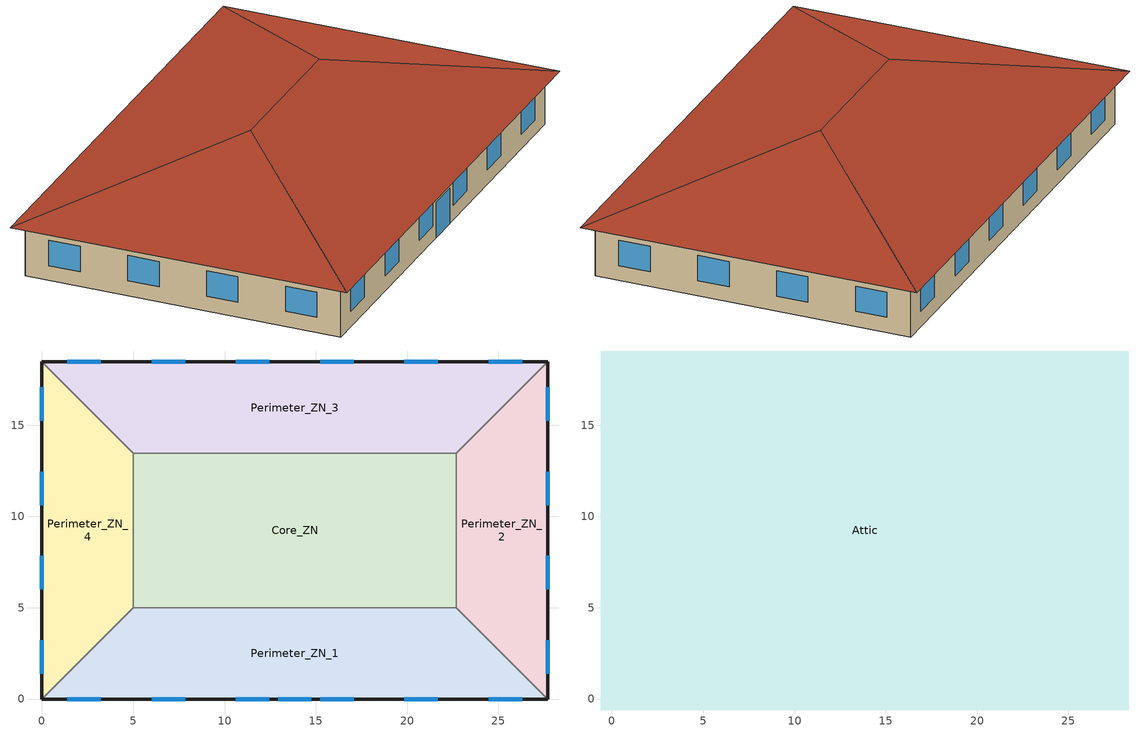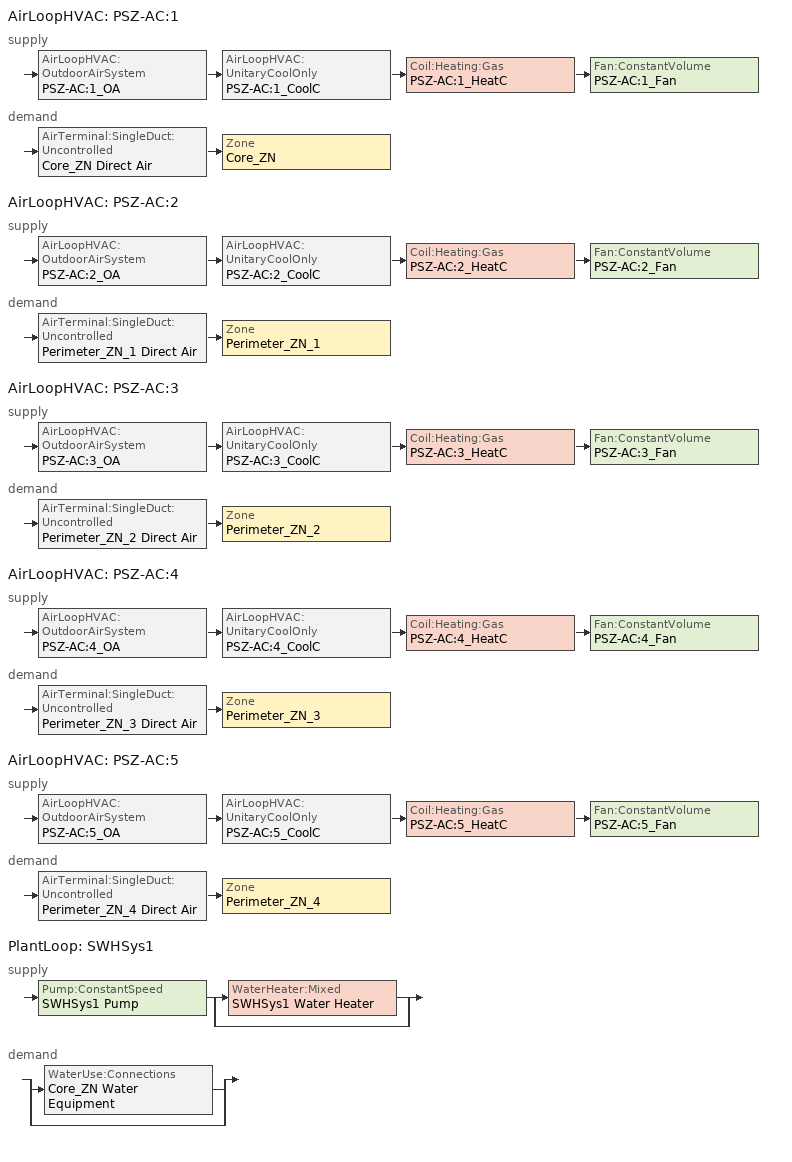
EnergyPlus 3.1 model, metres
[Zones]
Core_ZN
 floor ground (ext-slab): 5,13.46 22.69,13.46 22.69,5 5,5 z0
 wall to Perimeter_ZN_1 (int-walls): 5,5 22.69,5 z0:3.05
 wall to Perimeter_ZN_2 (int-walls): 22.69,5 22.69,13.46 z0:3.05
 wall to Perimeter_ZN_3 (int-walls): 22.69,13.46 5,13.46 z0:3.05
 wall to Perimeter_ZN_4 (int-walls): 5,13.46 5,5 z0:3.05
Perimeter_ZN_1
 floor ground (ext-slab): 27.69,0 0,0 5,5 22.69,5 z0
 wall outside (ext-walls): 0,0 27.69,0 z0:3.05
 wall to Perimeter_ZN_4 (int-walls): 5,5 0,0 z0:3.05
 wall to Perimeter_ZN_2 (int-walls): 27.69,0 22.69,5 z0:3.05
 window (window_south): 1.39,0 3.22,0 / 6.01,0 7.84,0 / 10.62,0 12.45,0 / 15.24,0 17.07,0 / 19.85,0 21.68,0 / 24.47,0 26.3,0 z0.9:2.42; 12.93,0 14.76,0 z0:2.13
Perimeter_ZN_2
 floor ground (ext-slab): 22.69,13.46 27.69,18.46 27.69,0 22.69,5 z0
 wall outside (ext-walls): 27.69,0 27.69,18.46 z0:3.05
 wall to Perimeter_ZN_3 (int-walls): 27.69,18.46 22.69,13.46 z0:3.05
 window (window_east): 27.69,15.24 27.69,17.07 / 27.69,10.62 27.69,12.45 / 27.69,6.01 27.69,7.84 / 27.69,1.39 27.69,3.22 z0.9:2.42
Perimeter_ZN_3
 floor ground (ext-slab): 5,13.46 0,18.46 27.69,18.46 22.69,13.46 z0
 wall outside (ext-walls): 27.69,18.46 0,18.46 z0:3.05
 wall to Perimeter_ZN_4 (int-walls): 0,18.46 5,13.46 z0:3.05
 window (window_north): 26.3,18.46 24.47,18.46 / 21.68,18.46 19.85,18.46 / 17.07,18.46 15.24,18.46 / 12.45,18.46 10.62,18.46 / 7.84,18.46 6.01,18.46 / 3.22,18.46 1.39,18.46 z0.9:2.42
Perimeter_ZN_4
 floor ground (ext-slab): 5,5 0,0 0,18.46 5,13.46 z0
 wall outside (ext-walls): 0,18.46 0,0 z0:3.05
 window (window_west): 0,3.22 0,1.39 / 0,7.84 0,6.01 / 0,12.45 0,10.62 / 0,17.07 0,15.24 z0.9:2.42
Attic
 floor outside (exposed-floor): -0.6,19.06 0,18.46 0,0 -0.6,-0.6 z3.05; 0,0 27.69,0 28.29,-0.6 -0.6,-0.6 z3.05; 28.29,19.06 28.29,-0.6 27.69,0 27.69,18.46 z3.05; -0.6,19.06 28.29,19.06 27.69,18.46 0,18.46 z3.05
 floor to Perimeter_ZN_1 (INT-FLOOR-TOPSIDE): 0,0 5,5 22.69,5 27.69,0 z3.05
 floor to Perimeter_ZN_4 (INT-FLOOR-TOPSIDE): 5,13.46 5,5 0,0 0,18.46 z3.05
 floor to Perimeter_ZN_2 (INT-FLOOR-TOPSIDE): 22.69,5 22.69,13.46 27.69,18.46 27.69,0 z3.05
 floor to Core_ZN (INT-FLOOR-TOPSIDE): 5,13.46 22.69,13.46 22.69,5 5,5 z3.05
 floor to Perimeter_ZN_3 (INT-FLOOR-TOPSIDE): 0,18.46 27.69,18.46 22.69,13.46 5,13.46 z3.05
 roof outside (roofs): 28.29,19.06,3.05 -0.6,19.06,3.05 9.23,9.23,6.33 18.46,9.23,6.33; -0.6,19.06,3.05 -0.6,-0.6,3.05 9.23,9.23,6.33; 28.29,-0.6,3.05 28.29,19.06,3.05 18.46,9.23,6.33; -0.6,-0.6,3.05 28.29,-0.6,3.05 18.46,9.23,6.33 9.23,9.23,6.33
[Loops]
AirLoopHVAC 'PSZ-AC:1'
 supply: AirLoopHVAC:OutdoorAirSystem 'PSZ-AC:1_OA' > AirLoopHVAC:UnitaryCoolOnly 'PSZ-AC:1_CoolC' > Coil:Heating:Gas 'PSZ-AC:1_HeatC' > Fan:ConstantVolume 'PSZ-AC:1_Fan'
 demand: AirTerminal:SingleDuct:Uncontrolled 'Core_ZN Direct Air' > Zone 'Core_ZN'
AirLoopHVAC 'PSZ-AC:2'
 supply: AirLoopHVAC:OutdoorAirSystem 'PSZ-AC:2_OA' > AirLoopHVAC:UnitaryCoolOnly 'PSZ-AC:2_CoolC' > Coil:Heating:Gas 'PSZ-AC:2_HeatC' > Fan:ConstantVolume 'PSZ-AC:2_Fan'
 demand: AirTerminal:SingleDuct:Uncontrolled 'Perimeter_ZN_1 Direct Air' > Zone 'Perimeter_ZN_1'
AirLoopHVAC 'PSZ-AC:3'
 supply: AirLoopHVAC:OutdoorAirSystem 'PSZ-AC:3_OA' > AirLoopHVAC:UnitaryCoolOnly 'PSZ-AC:3_CoolC' > Coil:Heating:Gas 'PSZ-AC:3_HeatC' > Fan:ConstantVolume 'PSZ-AC:3_Fan'
 demand: AirTerminal:SingleDuct:Uncontrolled 'Perimeter_ZN_2 Direct Air' > Zone 'Perimeter_ZN_2'
AirLoopHVAC 'PSZ-AC:4'
 supply: AirLoopHVAC:OutdoorAirSystem 'PSZ-AC:4_OA' > AirLoopHVAC:UnitaryCoolOnly 'PSZ-AC:4_CoolC' > Coil:Heating:Gas 'PSZ-AC:4_HeatC' > Fan:ConstantVolume 'PSZ-AC:4_Fan'
 demand: AirTerminal:SingleDuct:Uncontrolled 'Perimeter_ZN_3 Direct Air' > Zone 'Perimeter_ZN_3'
AirLoopHVAC 'PSZ-AC:5'
 supply: AirLoopHVAC:OutdoorAirSystem 'PSZ-AC:5_OA' > AirLoopHVAC:UnitaryCoolOnly 'PSZ-AC:5_CoolC' > Coil:Heating:Gas 'PSZ-AC:5_HeatC' > Fan:ConstantVolume 'PSZ-AC:5_Fan'
 demand: AirTerminal:SingleDuct:Uncontrolled 'Perimeter_ZN_4 Direct Air' > Zone 'Perimeter_ZN_4'
PlantLoop 'SWHSys1'
 supply: Pump:ConstantSpeed 'SWHSys1 Pump' > split
  | WaterHeater:Mixed 'SWHSys1 Water Heater'
  | bypass
 demand: split
  | WaterUse:Connections 'Core_ZN Water Equipment'
  | bypass
[Building]
Benchmark Small Office New V1.1_3.1: North Axis=0; Terrain=City; Loads Convergence Tolerance Value=0.04; Temperature Convergence Tolerance Value=0.2; Solar Distribution=FullInteriorAndExterior; Maximum Number of Warmup Days=25
[Site:Location]
USA NV-LAS VEGAS: Latitude {deg}=36.07; Longitude {deg}=-115.17; Time Zone {hr}=-8; Elevation {m}=664
[Site:GroundTemperature:BuildingSurface]
18.89, 18.889, 18.895, 20.344, 20.899, 20.929, 20.753, 20.826, 21.013, 20.868, 19.246, 18.923
[Site:WaterMainsTemperature]
Calculation Method=CORRELATION; Annual Average Outdoor Air Temperature {C}=19.48; Maximum Difference In Monthly Average Outdoor Air Temperatures {deltaC}=25.6
[SizingPeriod:DesignDay] Barometric Pressure {Pa}=93598; Rain {0-no,1-yes}=0; Snow on ground {0-no,1-yes}=0; Day of Month=21; Daylight Savings Time Indicator=0; Humidity Indicating Type=WetBulb
Name | Maximum Dry-Bulb Temperature {C} | Daily Temp Range {C} | Humidity Indicating Conditions at Maximum Dry-Bulb | Wind Speed {m/s} design conditions vs. traditional 6.71 m/s (15 mph) | Wind Direction {Degrees; N=0, S=180} | Clearness {0.0 to 1.1} | Month | Day Type | Wind Speed {m/s} design conditions vs. traditional 3.35 m/s (7mph)
LAS_VEGAS Ann Htg 99.6% Condns DB | -1.7 | 0 | -1.7 | 3.1 | 240 | 0 | 1 | WinterDesignDay
LAS_VEGAS Ann Clg .4% Condns DB=>MWB | 42.4 | 13.6 | 19.4 |  | 230 | 1 | 7 | SummerDesignDay | 5.3
LAS_VEGAS Ann Clg .4% Condns WB=>MDB | 34.7 | 13.6 | 21.9 |  | 230 | 1 | 7 | SummerDesignDay | 5.3
[WindowMaterial:Glazing] Optical Data Type=SpectralAverage; Thickness=0.003; Infrared Transmittance at Normal Incidence=0; Dirt Correction Factor for Solar and Visible Transmittance=1; Solar Diffusing=No
Name | Solar Transmittance at Normal Incidence | Front Side Solar Reflectance at Normal Incidence | Back Side Solar Reflectance at Normal Incidence | Visible Transmittance at Normal Incidence | Front Side Visible Reflectance at Normal Incidence | Back Side Visible Reflectance at Normal Incidence | Front Side Infrared Hemispherical Emissivity | Back Side Infrared Hemispherical Emissivity | Conductivity
Theoretical Glass [66] | 0.3832 | 0.5668 | 0.5668 | 0.495 | 0.455 | 0.455 | 0.9 | 0.9 | 0.0199
Theoretical Glass [67] | 0.4826 | 0.4674 | 0.4674 | 0.6216 | 0.3284 | 0.3284 | 0.9 | 0.9 | 0.0199
Theoretical Glass [63] | 0.3461 | 0.6039 | 0.6039 | 0.4573 | 0.4927 | 0.4927 | 0.999 | 0.999 | 299.383
[Material]
Name | Roughness | Thickness | Conductivity | Density | Specific Heat | Thermal Absorptance | Solar Absorptance | Visible Absorptance | Thickness {m} | Conductivity {W/m-K} | Density {kg/m3} | Specific Heat {J/kg-K}
Wood Shingles | VeryRough | 0.0178 | 0.115 | 513 | 1255 | 0.9 | 0.78 | 0.78
1IN Wood Decking | MediumSmooth | 0.0254 | 0.1211 | 593 | 2510 | 0.9 | 0.78 | 0.78
Roof Insulation [2] | MediumRough | 0.2216 | 0.049 | 265 | 836.8 | 0.9 | 0.7 | 0.7
1/2IN Gypsum; 1/2IN Gypsum Top; 1/2IN Gypsum Bottom | Smooth | 0.0127 | 0.16 | 784.9 | 830 | 0.9 | 0.92 | 0.92
GP01 1/2 GYPSUM | Smooth | 0.0127 | 0.16 | 800 | 1090 | 0.9 | 0.7 | 0.5
1IN Stucco | Smooth | 0.0253 | 0.6918 | 1858 | 837 | 0.9 | 0.92 | 0.92
8IN Concrete HW | MediumRough | 0.2033 | 1.7296 | 2243 | 837 | 0.9 | 0.65 | 0.65
Wall Insulation [4] | MediumRough | 0.0339 | 0.0432 | 91 | 837 | 0.9 | 0.5 | 0.5
MAT-CC05 4 HW CONCRETE | Rough | 0.1016 | 1.311 | 2240 | 836.8 | 0.9 | 0.7 | 0.7
Floor Insulation [1] | MediumRough | 0.0464 | 0.045 | 265 | 836.8 | 0.9 | 0.7 | 0.7
MAT-CC05 8 HW CONCRETE | Rough | 0.2032 | 1.311 | 2240 | 836.8 | 0.9 | 0.7 | 0.7
AtticFloor Insulation | MediumRough | 0.2379 | 0.049 | 265 | 836.8 | 0.9 | 0.7 | 0.7
Roof Membrane | VeryRough | 0.0095 | 0.16 | 1121.29 | 1460 | 0.9 | 0.7 | 0.7
Metal Decking | MediumSmooth | 0.0015 | 45.006 | 7680 | 418.4 | 0.9 | 0.7 | 0.3
METAL Door Medium 18Ga_1; METAL Door Medium 18Ga_2 | Smooth | 0.0013 | 45.3149 | 7833.03 | 502.08 | 0.8 | 0.5 | 0.5
Std Wood 6inch | MediumSmooth |  |  |  |  | 0.9 | 0.7 | 0.7 | 0.15 | 0.12 | 540 | 1210
Std AC02 | MediumSmooth |  |  |  |  | 0.9 | 0.7 | 0.2 | 0.0127 | 0.057 | 288 | 1339
Std MAT-CC05 4  MW CONCRETE | Rough |  |  |  |  | 0.9 | 0.7 | 0.2 | 0.1 | 0.858 | 1968 | 836.8
Std PW05 | MediumSmooth |  |  |  |  | 0.9 | 0.78 | 0.78 | 0.0191 | 0.115 | 545 | 1213
Std Steel_Brown_Regular | Smooth |  |  |  |  | 0.9 | 0.92 | 0.92 | 0.0015 | 44.9696 | 7689 | 418
[Material:NoMass]
Name | Roughness | Thermal Resistance {(m2-K)/W} | Thermal Absorptance | Solar Absorptance | Visible Absorptance | Thermal Resistance {m2-K/W}
CP02 CARPET PAD | VeryRough | 0.2165 | 0.9 | 0.7 | 0.8
AIR | Smooth | 0.2515 | 0.8 | 0.5 | 0.5
AIR [1] | Smooth | 0.1214 | 0.8 | 0.5 | 0.5
Std CP02 CARPET PAD | VeryRough |  | 0.9 | 0.7 | 0.8 | 0.21648
MAT-AIR-WALL | Rough |  | 0.9 | 0.7 |  | 0.207949
Std Opaque Door panel_con; Std Opaque Door panel_semi | MediumRough |  | 0.9 | 0.7 | 0.7 | 0.12327
Std Overhead Door Panel | MediumRough |  | 0.9 | 0.7 | 0.7 | 0.255345
[Construction]
InteriorFurnishings: Std Wood 6inch
INT-FLOOR-TOPSIDE: Std MAT-CC05 4  MW CONCRETE, Std CP02 CARPET PAD
INT-FLOOR-UNDERSIDE: Std CP02 CARPET PAD, Std MAT-CC05 4  MW CONCRETE
INT-FLOOR-SLAB: Std MAT-CC05 4  MW CONCRETE
DropCeiling: Std AC02
Sloped_Metal_Roof: Std Steel_Brown_Regular, Std PW05
Gable_Wall: Std PW05
AIR-WALL: MAT-AIR-WALL
Std Swinging Door_con: Std Opaque Door panel_con
Std Swinging Door_semi: Std Opaque Door panel_semi
Std Overhead Door: Std Overhead Door Panel
window_south; window_east; window_west: Theoretical Glass [66]
window_north: Theoretical Glass [67]
window_SkylightConst: Theoretical Glass [63]
roofs: Wood Shingles, 1IN Wood Decking, Roof Insulation [2], 1/2IN Gypsum
int-walls: GP01 1/2 GYPSUM, GP01 1/2 GYPSUM
ext-walls: 1IN Stucco, 8IN Concrete HW, Wall Insulation [4], 1/2IN Gypsum
ext-slab: MAT-CC05 4 HW CONCRETE, CP02 CARPET PAD
exposed-floor: Floor Insulation [1], MAT-CC05 8 HW CONCRETE, CP02 CARPET PAD
attic-floor: 1/2IN Gypsum Top, AtticFloor Insulation, 1/2IN Gypsum Bottom
attic-roof: Roof Membrane, Metal Decking
door: METAL Door Medium 18Ga_1, AIR, METAL Door Medium 18Ga_2
non-swinging-door: METAL Door Medium 18Ga_1, AIR [1], METAL Door Medium 18Ga_2
[ComponentCost:LineItem]
Name | Line Item Type | Item | Cost per Area {$/m2} | Cost per Area | Cost per Each | Quantity | Cost per Unit of Output Capacity
Interior Furnishings | Construction | InteriorFurnishings | 1
Interior Floor | Construction | INT-FLOOR-UNDERSIDE | 15
Interior Floor Slab | Construction | INT-FLOOR-SLAB | 35
Drop Ceiling | Construction | DropCeiling | 10
Sloped Metal Roof | Construction | Sloped_Metal_Roof | 1
Gable Wall | Construction | Gable_Wall | 1
Air Wall | Construction | AIR-WALL | 1
Swinging Door Conditioned | Construction | Std Swinging Door_con | 1
Swinging Door Semi-conditioned | Construction | Std Swinging Door_semi | 1
Overhead Door | Construction | Std Overhead Door | 1
south:window_south | Construction | window_south |  | 215.97
east:window_east | Construction | window_east |  | 215.97
north:window_north | Construction | window_north |  | 209.729
west:window_west | Construction | window_west |  | 215.97
SkylightConst:window_SkylightConst | Construction | window_SkylightConst |  | 205.748
roofs:roofs | Construction | roofs |  | 14.9259
int-walls:int-walls | Construction | int-walls |  | 1
ext-walls:ext-walls | Construction | ext-walls |  | 41.1612
ext-slab:ext-slab | Construction | ext-slab |  | 24.86
exposed-floor:exposed-floor | Construction | exposed-floor |  | 32.9966
attic-floor:attic-floor | Construction | attic-floor |  | 15.0182
attic-roof:attic-roof | Construction | attic-roof |  | 34.3904
door:door | Construction | door |  | 1
non-swinging-door:non-swinging-door | Construction | non-swinging-door |  | 1
People:Core_ZN | General | Core_ZN |  |  | 1 | 8.0516
LIGHTING EQUIP:Core_ZN | Lights | Core_ZN |  |  |  |  | 1
ElectricEquipment:Core_ZN:MiscPlug | General | Core_ZN |  |  | 1 | 1.2077
Infiltration:Perimeter_ZN_1 | General | Perimeter_ZN_1 |  |  | 1 | 0.0596
People:Perimeter_ZN_1 | General | Perimeter_ZN_1 |  |  | 1 | 6.1036
LIGHTING EQUIP:Perimeter_ZN_1 | Lights | Perimeter_ZN_1 |  |  |  |  | 1
ElectricEquipment:Perimeter_ZN_1:MiscPlug | General | Perimeter_ZN_1 |  |  | 1 | 0.9155
Infiltration:Perimeter_ZN_2 | General | Perimeter_ZN_2 |  |  | 1 | 0.0376
People:Perimeter_ZN_2 | General | Perimeter_ZN_2 |  |  | 1 | 3.6207
LIGHTING EQUIP:Perimeter_ZN_2 | Lights | Perimeter_ZN_2 |  |  |  |  | 1
ElectricEquipment:Perimeter_ZN_2:MiscPlug | General | Perimeter_ZN_2 |  |  | 1 | 0.5431
Infiltration:Perimeter_ZN_3 | General | Perimeter_ZN_3 |  |  | 1 | 0.0596
People:Perimeter_ZN_3 | General | Perimeter_ZN_3 |  |  | 1 | 6.1036
LIGHTING EQUIP:Perimeter_ZN_3 | Lights | Perimeter_ZN_3 |  |  |  |  | 1
ElectricEquipment:Perimeter_ZN_3:MiscPlug | General | Perimeter_ZN_3 |  |  | 1 | 0.9155
Infiltration:Perimeter_ZN_4 | General | Perimeter_ZN_4 |  |  | 1 | 0.0376
People:Perimeter_ZN_4 | General | Perimeter_ZN_4 |  |  | 1 | 3.6207
LIGHTING EQUIP:Perimeter_ZN_4 | Lights | Perimeter_ZN_4 |  |  |  |  | 1
ElectricEquipment:Perimeter_ZN_4:MiscPlug | General | Perimeter_ZN_4 |  |  | 1 | 0.5431
Infiltration:Attic | General | Attic |  |  | 1 | 0.2001
[Zone] Type=1; Multiplier=1; Ceiling Height=-9999
Name | Volume | Part of Total Floor Area
Core_ZN | 456.4551 | Yes
Perimeter_ZN_1; Perimeter_ZN_3 | 346.0225 | Yes
Perimeter_ZN_2; Perimeter_ZN_4 | 205.265 | Yes
Attic | 720.1877 | No
[InternalMass] Construction=InteriorFurnishings
Name | Zone | Surface Area
Core_ZN_InternalMass_1 | Core_ZN | 299.3148
Perimeter_ZN_1_InternalMass_1 | Perimeter_ZN_1 | 226.9
Perimeter_ZN_2_InternalMass_1 | Perimeter_ZN_2 | 134.6
Perimeter_ZN_3_InternalMass_1 | Perimeter_ZN_3 | 226.9
Perimeter_ZN_4_InternalMass_1 | Perimeter_ZN_4 | 134.6
[People] Schedule=BLDG_OCC_SCH; Number of People Calculation Method=People; Fraction Radiant=0.3; User Specified Sensible Fraction=AUTOCALCULATE; Activity Level Schedule=ACTIVITY_SCH; Enable ASHRAE 55 Comfort Warnings=No; MRT Calculation=ZoneAveraged; Work Efficiency Schedule=WORK_EFF_SCH; Clothing Schedule=CLOTHING_SCH; Air Velocity Schedule=AIR_VELO_SCH; Thermal Comfort Report=FANGER
Name | Zone | Number of People
Core_ZN People | Core_ZN | 8.0516
Perimeter_ZN_1 People | Perimeter_ZN_1 | 6.1036
Perimeter_ZN_2 People | Perimeter_ZN_2 | 3.6207
Perimeter_ZN_3 People | Perimeter_ZN_3 | 6.1036
Perimeter_ZN_4 People | Perimeter_ZN_4 | 3.6207
[Lights] Schedule=BLDG_LIGHT_SCH; Design Level Calculation Method=LightingLevel; Return Air Fraction=0; Fraction Radiant=0.7; Fraction Visible=0.2; Fraction Replaceable=1; Return Air Fraction is Calculated from Plenum Temperature=No
Name | Zone | Design Level {W}
Core_ZN_Lights | Core_ZN | 1610.31
Perimeter_ZN_1_Lights | Perimeter_ZN_1 | 1220.72
Perimeter_ZN_2_Lights | Perimeter_ZN_2 | 724.148
Perimeter_ZN_3_Lights | Perimeter_ZN_3 | 1220.72
Perimeter_ZN_4_Lights | Perimeter_ZN_4 | 724.148
[ElectricEquipment] Schedule=BLDG_EQUIP_SCH; Design Level Calculation Method=EquipmentLevel; Fraction Latent=0; Fraction Radiant=0.5; Fraction Lost=0
Name | Zone | Design Level {W}
Core_ZN_MiscPlug_Equip | Core_ZN | 1207.74
Perimeter_ZN_1_MiscPlug_Equip | Perimeter_ZN_1 | 915.5415
Perimeter_ZN_2_MiscPlug_Equip | Perimeter_ZN_2 | 543.111
Perimeter_ZN_3_MiscPlug_Equip | Perimeter_ZN_3 | 915.5415
Perimeter_ZN_4_MiscPlug_Equip | Perimeter_ZN_4 | 543.111
[Sizing:Zone] Zone Cooling Design Supply Air Temperature {C}=14; Zone Heating Design Supply Air Temperature {C}=40; Zone Cooling Design Supply Air Humidity Ratio {kg-H20/kg-air}=0.0085; Zone Heating Design Supply Air Humidity Ratio {kg-H20/kg-air}=0.008; Outdoor Air Method=Flow/Zone; Outside Air Flow per Zone Floor Area {(m3/s)/m2}=0; Cooling Design Air Flow Method {Flow/Zone | DesignDay | DesignDayWithLimit}=DesignDayWithLimit; Cooling Minimum Air Flow=0; Cooling Minimum Air Flow Fraction=0; Heating Design Air Flow Method {Flow/Zone | DesignDay}=DesignDay; Heating Design Air Flow Rate=0
Name | Outside Air Flow per Zone {m3/s}
Core_ZN | 0.0805157
Perimeter_ZN_1; Perimeter_ZN_3 | 0.0610361
Perimeter_ZN_2; Perimeter_ZN_4 | 0.0362074
[ZoneControl:Thermostat] Control Type Schedule=Dual Zone Control Type Sched
Name | Zone | Control 1
Core_ZN Thermostat | Core_ZN | Core_ZN DualSPSched
Perimeter_ZN_1 Thermostat | Perimeter_ZN_1 | Perimeter_ZN_1 DualSPSched
Perimeter_ZN_2 Thermostat | Perimeter_ZN_2 | Perimeter_ZN_2 DualSPSched
Perimeter_ZN_3 Thermostat | Perimeter_ZN_3 | Perimeter_ZN_3 DualSPSched
Perimeter_ZN_4 Thermostat | Perimeter_ZN_4 | Perimeter_ZN_4 DualSPSched
[ThermostatSetpoint:DualSetpoint] Heating Setpoint Temperature Schedule=HTGSETP_SCH; Cooling Setpoint Temperature Schedule=CLGSETP_SCH
Core_ZN DualSPSched; Perimeter_ZN_1 DualSPSched; Perimeter_ZN_2 DualSPSched; Perimeter_ZN_3 DualSPSched; Perimeter_ZN_4 DualSPSched
[Zone equipment]
Core_ZN: Core_ZN Direct Air
Perimeter_ZN_1: Perimeter_ZN_1 Direct Air
Perimeter_ZN_2: Perimeter_ZN_2 Direct Air
Perimeter_ZN_3: Perimeter_ZN_3 Direct Air
Perimeter_ZN_4: Perimeter_ZN_4 Direct Air
[AirTerminal:SingleDuct:Uncontrolled] Availability Schedule=ALWAYS_ON; Maximum Air Flow Rate {m3/s}=AUTOSIZE
Core_ZN Direct Air; Perimeter_ZN_1 Direct Air; Perimeter_ZN_2 Direct Air; Perimeter_ZN_3 Direct Air; Perimeter_ZN_4 Direct Air
[SetpointManager:SingleZone:Reheat] Control Variable=Temperature; Minimum Supply Air Temperature C=10; Maximum Supply Air Temperature C=50
Name | Control Zone | Setpoint Node or NodeList
SupAirTemp MngrCore_ZN | Core_ZN | PSZ-AC:1 Supply Equipment Outlet Node
SupAirTemp MngrPerimeter_ZN_1 | Perimeter_ZN_1 | PSZ-AC:2 Supply Equipment Outlet Node
SupAirTemp MngrPerimeter_ZN_2 | Perimeter_ZN_2 | PSZ-AC:3 Supply Equipment Outlet Node
SupAirTemp MngrPerimeter_ZN_3 | Perimeter_ZN_3 | PSZ-AC:4 Supply Equipment Outlet Node
SupAirTemp MngrPerimeter_ZN_4 | Perimeter_ZN_4 | PSZ-AC:5 Supply Equipment Outlet Node
[WaterUse:Connections]
Core_ZN Water Equipment: Water Use Equipment 1=Core_ZN Water Equipment
[WaterUse:Equipment]
Core_ZN Water Equipment: Peak Flow Rate {m3/s}=3.15444e-06; Flow Rate Fraction Schedule=BLDG_SWH_SCH; Target Temperature Schedule=Core_ZN Water Equipment Temp Sched; Hot Water Supply Temperature Schedule Name  {C}=Core_ZN Water Equipment Hot Supply Temp Sched; Zone=Core_ZN; Sensible Fraction Schedule=Core_ZN Water Equipment Sensible fract sched; Latent Fraction Schedule=Core_ZN Water Equipment Latent fract sched
[ZoneInfiltration:DesignFlowRate] Design Volume Flow Rate Calculation Method=Flow/Zone; Constant Term Coefficient=1; Temperature Term Coefficient=0; Velocity Term Coefficient=0; Velocity Squared Term Coefficient=0
Name | Zone | Schedule | Design Flow Rate {m3/s}
Perimeter_ZN_1_Infiltration | Perimeter_ZN_1 | INFIL_QUARTER_ON_SCH | 0.0596
Perimeter_ZN_2_Infiltration | Perimeter_ZN_2 | INFIL_QUARTER_ON_SCH | 0.0376
Perimeter_ZN_3_Infiltration | Perimeter_ZN_3 | INFIL_QUARTER_ON_SCH | 0.0596
Perimeter_ZN_4_Infiltration | Perimeter_ZN_4 | INFIL_QUARTER_ON_SCH | 0.0376
Attic_Infiltration | Attic | ALWAYS_ON | 0.2001
[AirLoopHVAC] Design Supply Air Flow Rate {m3/s}=AUTOSIZE
PSZ-AC:1; PSZ-AC:2; PSZ-AC:3; PSZ-AC:4; PSZ-AC:5
[SetpointManager:MixedAir]
Name | Control Variable {Temperature} | Control Variable | Setpoint Node or NodeList
PSZ-AC:1_CoolC SAT Manager; PSZ-AC:2_CoolC SAT Manager; PSZ-AC:3_CoolC SAT Manager; PSZ-AC:4_CoolC SAT Manager; PSZ-AC:5_CoolC SAT Manager | Temperature
PSZ-AC:1_HeatC MixedAir Manager |  | Temperature | PSZ-AC:1_HeatC-PSZ-AC:1_FanNode
PSZ-AC:1_OAMixed Air Temp Manager |  | Temperature | PSZ-AC:1_OA-PSZ-AC:1_CoolCNode
PSZ-AC:2_HeatC MixedAir Manager |  | Temperature | PSZ-AC:2_HeatC-PSZ-AC:2_FanNode
PSZ-AC:2_OAMixed Air Temp Manager |  | Temperature | PSZ-AC:2_OA-PSZ-AC:2_CoolCNode
PSZ-AC:3_HeatC MixedAir Manager |  | Temperature | PSZ-AC:3_HeatC-PSZ-AC:3_FanNode
PSZ-AC:3_OAMixed Air Temp Manager |  | Temperature | PSZ-AC:3_OA-PSZ-AC:3_CoolCNode
PSZ-AC:4_HeatC MixedAir Manager |  | Temperature | PSZ-AC:4_HeatC-PSZ-AC:4_FanNode
PSZ-AC:4_OAMixed Air Temp Manager |  | Temperature | PSZ-AC:4_OA-PSZ-AC:4_CoolCNode
PSZ-AC:5_HeatC MixedAir Manager |  | Temperature | PSZ-AC:5_HeatC-PSZ-AC:5_FanNode
PSZ-AC:5_OAMixed Air Temp Manager |  | Temperature | PSZ-AC:5_OA-PSZ-AC:5_CoolCNode
[Sizing:System] Type Of Load To Size On {Sensible}=Sensible; Design Outdoor Air Flow Rate {m3/s}=AUTOSIZE; Minimum System Air Flow Ratio=0.3; Preheat Design Temperature {C}=7; Preheat Design Humidity Ratio {kg-H2O/kg-air}=0.008; Precool Design Temperature {C}=12.8; Precool Design Humidity Ratio {kg-H2O/kg-air}=0.008; Central Cooling Design Supply Air Temperature {C}=12.8; Central Heating Design Supply Air Temperature {C}=40; Sizing Option {Coincident | NonCoincident}=NonCoincident; 100% Outdoor Air in Cooling {Yes | No}=No; 100% Outdoor Air in Heating {Yes | No}=No; Central Cooling Design Supply Air Humidity Ratio {kg-H2O/kg-air}=0.0085; Central Heating Design Supply Air Humidity Ratio {kg-H2O/kg-air}=0.008; Cooling Design Air Flow Method=DesignDay; Cooling Design Air Flow Rate {m3/s}=0; Heating Design Air Flow Method=DesignDay; Heating Design Air Flow Rate {m3/s}=0
PSZ-AC:1; PSZ-AC:2; PSZ-AC:3; PSZ-AC:4; PSZ-AC:5
[AvailabilityManager:NightCycle] Availability Schedule=ALWAYS_ON; Fan Schedule=HVACOperationSchd; Control Type {CycleOnAny | CycleOnControlZone | CycleOnAnyZoneFansOnly}=CycleOnAny; Thermostat Tolerance {delta C}=1; Cycling Run Time {s}=1800
PSZ-AC:1 Availability Manager; PSZ-AC:2 Availability Manager; PSZ-AC:3 Availability Manager; PSZ-AC:4 Availability Manager; PSZ-AC:5 Availability Manager
[Controller:OutdoorAir] Minimum Outdoor Air Flow Rate {m3/s}=AUTOSIZE; Maximum Outdoor Air Flow Rate {m3/s}=AUTOSIZE; Economizer Control Type=NoEconomizer; Economizer Control Action Type=ModulateFlow; Economizer Maximum Limit Dry-Bulb Temperature {C}=28; Economizer Maximum Limit Enthalpy {J/kg}=64000; Economizer Minimum Limit Dry-Bulb Temperature {C}=0; Lockout Type=NoLockout; Minimum Limit Type=FixedMinimum; Minimum Outdoor Air Schedule=MinOA_Sched
PSZ-AC:1_OA_Controller; PSZ-AC:2_OA_Controller; PSZ-AC:3_OA_Controller; PSZ-AC:4_OA_Controller; PSZ-AC:5_OA_Controller
[AirLoopHVAC:UnitaryCoolOnly] Availablility Schedule=ALWAYS_ON
Name | Cooling Coil
PSZ-AC:1_CoolC | PSZ-AC:1_CoolC DXCoil
PSZ-AC:2_CoolC | PSZ-AC:2_CoolC DXCoil
PSZ-AC:3_CoolC | PSZ-AC:3_CoolC DXCoil
PSZ-AC:4_CoolC | PSZ-AC:4_CoolC DXCoil
PSZ-AC:5_CoolC | PSZ-AC:5_CoolC DXCoil
[Coil:Cooling:DX:SingleSpeed] Availablility Schedule=ALWAYS_ON; Rated Total Cooling Capacity {W}=AUTOSIZE; Rated Sensible Heat Ratio=AUTOSIZE; Rated Air Flow Rate {m3/s}=AUTOSIZE; Supply Air Fan Operating Mode=ContinuousFanWithCyclingCompressor
Name | Rated COP | Total Cooling Capacity Function of Temperature Curve | Total Cooling Capacity Function of Flow Fraction Curve Name) | Energy Input Ratio Function of Temperature Curve | Energy Input Ratio Function of Flow Fraction Curve | Part Load Fraction Correlation Curve
PSZ-AC:1_CoolC DXCoil | 4.04566 | PSZ-AC:1_CoolCStandard10Ton_CapFT | PSZ-AC:1_CoolCStandard10Ton_CapFF | PSZ-AC:1_CoolCStandard10Ton_EIRFT | PSZ-AC:1_CoolCStandard10Ton_EIRFFF | PSZ-AC:1_CoolCStandard10Ton_PLR
PSZ-AC:2_CoolC DXCoil | 4.06849 | PSZ-AC:2_CoolCStandard10Ton_CapFT | PSZ-AC:2_CoolCStandard10Ton_CapFF | PSZ-AC:2_CoolCStandard10Ton_EIRFT | PSZ-AC:2_CoolCStandard10Ton_EIRFFF | PSZ-AC:2_CoolCStandard10Ton_PLR
PSZ-AC:3_CoolC DXCoil | 4.06793 | PSZ-AC:3_CoolCStandard10Ton_CapFT | PSZ-AC:3_CoolCStandard10Ton_CapFF | PSZ-AC:3_CoolCStandard10Ton_EIRFT | PSZ-AC:3_CoolCStandard10Ton_EIRFFF | PSZ-AC:3_CoolCStandard10Ton_PLR
PSZ-AC:4_CoolC DXCoil | 4.04376 | PSZ-AC:4_CoolCStandard10Ton_CapFT | PSZ-AC:4_CoolCStandard10Ton_CapFF | PSZ-AC:4_CoolCStandard10Ton_EIRFT | PSZ-AC:4_CoolCStandard10Ton_EIRFFF | PSZ-AC:4_CoolCStandard10Ton_PLR
PSZ-AC:5_CoolC DXCoil | 4.047 | PSZ-AC:5_CoolCStandard10Ton_CapFT | PSZ-AC:5_CoolCStandard10Ton_CapFF | PSZ-AC:5_CoolCStandard10Ton_EIRFT | PSZ-AC:5_CoolCStandard10Ton_EIRFFF | PSZ-AC:5_CoolCStandard10Ton_PLR
[Coil:Heating:Gas] Availablility Schedule=ALWAYS_ON; Gas Burner Efficiency=0.8; Nominal Capacity {W}=AUTOSIZE
PSZ-AC:1_HeatC; PSZ-AC:2_HeatC; PSZ-AC:3_HeatC; PSZ-AC:4_HeatC; PSZ-AC:5_HeatC
[Fan:ConstantVolume] Availablility Schedule=HVACOperationSchd; Fan Efficiency=0.53625; Pressure Rise {Pa}=622; Maximum Flow Rate {m3/s}=AUTOSIZE; Motor Efficiency=0.825; Motor In Airstream Fraction=1
PSZ-AC:1_Fan; PSZ-AC:2_Fan; PSZ-AC:3_Fan; PSZ-AC:4_Fan; PSZ-AC:5_Fan
[PlantLoop]
SWHSys1: Fluid Type {WATER}=Water; Loop Equipment Operation Scheme=SWHSys1 Loop Operation Scheme List; Maximum Loop Temperature {C}=60; Minimum Loop Temperature {C}=10; Maximum Loop Flow Rate {m3/s}=AUTOSIZE; Minimum Loop Flow Rate {m3/s}=0; Loop Volume {m3}=AUTOSIZE; Load Distribution Scheme {OPTIMAL | SEQUENTIAL}=Optimal
[Sizing:Plant]
SWHSys1: Loop Type {COOLING | HEATING}=Heating; Design Loop Exit Temperature {C}=60; Design Loop Temperature Difference {C}=5
[SetpointManager:Scheduled]
SWHSys1 Loop Setpoint Manager: Control Variable {TEMP}=Temperature; Schedule=SWHSys1-Loop-Temp-Schedule; Setpoint Node=SWHSys1 Supply Outlet Node
[PlantEquipmentOperationSchemes]
SWHSys1 Loop Operation Scheme List: Control Scheme 1 Object Type {*******}=PlantEquipmentOperation:HeatingLoad; Control Scheme 1=SWHSys1 Operation Scheme; Control Scheme 1 Schedule=PlantOnSched
[PlantEquipmentOperation:HeatingLoad]
SWHSys1 Operation Scheme: Load Range 1 Lower Limit {W}=0; Load Range 1 Upper Limit {W}=1000000000000000; Priority Control 1 Equipment List=SWHSys1 Equipment List
[PlantEquipmentList]
SWHSys1 Equipment List: SWHSys1 Water Heater
[Pump:ConstantSpeed]
SWHSys1 Pump: Rated Flow Rate {m3/s}=AUTOSIZE; Rated Pump Head {Pa} [179352 Pa = 60 ft]=0.001; Rated Power Consumption {W}=AUTOSIZE; Motor Efficiency=1; Fraction of Motor Inefficiencies to Fluid Stream=0; Pump Control Type {Continuous | Intermittent}=Intermittent
[WaterHeater:Mixed]
SWHSys1 Water Heater: Tank Volume {m3}=0.1514; Setpoint Temperature Schedule=SWHSys1 Water Heater Setpoint Temperature Schedule Name; Deadband Temperature Difference {deltaC}=2; Maximum Temperature Limit {C}=82.2222; Heater Control Type {Cycle | Modulate}=Cycle; Heater Maximum Capacity {W}=845000; Heater Fuel Type=NATURALGAS; Heater Thermal Efficiency=0.8; Off Cycle Parasitic Fuel Consumption Rate {W}=20; Off Cycle Parasitic Fuel Type=NATURALGAS; Off Cycle Parasitic Heat Fraction To Tank=0.8; On Cycle Parasitic Fuel Type=NATURALGAS; Ambient Temperature Indicator {Schedule | Zone | Outdoors}=SCHEDULE; Ambient Temperature Schedule=SWHSys1 Water Heater Ambient Temperature Schedule Name; Off Cycle Loss Coefficient to Ambient Temperature {W/K}=6; On Cycle Loss Coefficient to Ambient Temperature {W/K}=6; Use Side Effectiveness=1; Source Side Effectiveness=1; Use Side Design Flow Rate=AUTOSIZE; Source Side Design Flow Rate=AUTOSIZE; Indirect Water Heater Recovery Time=1.5
[Exterior:Lights]
Exterior Facade Lighting: Schedule=ALWAYS_ON; Design Level=1514.09; Control Option=AstronomicalClock
[UtilityCost:Tariff]
Name | Output Meter | Conversion Factor Choice | Time of Use Period Schedule | Season Schedule | Demand Window Length | Monthly Charge or Variable | Group
NevadaPower_LGS-3_LargeGeneral | Electricity:Facility | kWh | NevadaPowTOUSched | NevadaPowSeasonsSched | HalfHour | 184 | Comm Elect
NevadaPower_LGS-2_LargeGeneral | Electricity:Facility | kWh | NevadaPowTOUSched | NevadaPowSeasonsSched | HalfHour | 179 | Comm Elect
NevadaPower_LGS-1_LargeGeneral | Electricity:Facility | kWh |  |  | HalfHour | 15.7 | Comm Elect
NevadaPower_GS_GeneralService | Electricity:Facility | kWh |  |  | HalfHour | 11 | Comm Elect
NV_EIAMonthlyRateGas | Gas:Facility | MCF |  |  |  | 0 | Comm Gas
[UtilityCost:Charge:Simple]
Name | Charge Variable | Tariff | Source Variable | Season | Category Variable | Cost per Unit Value or Variable
 | SummerPeakEnergyCharge | NevadaPower_LGS-3_LargeGeneral | PeakEnergy | Summer | EnergyCharges | 0.0858
 | SummerOffPeakEnergyCharge | NevadaPower_LGS-3_LargeGeneral | OffPeakEnergy | Summer | EnergyCharges | 0.0484
 | SummerShoulderEnergyCharge | NevadaPower_LGS-3_LargeGeneral | ShoulderEnergy | Summer | EnergyCharges | 0.0706
 | WinterEnergyCharge | NevadaPower_LGS-3_LargeGeneral | totalEnergy | Winter | EnergyCharges | 0.04925
 | DeferredAccountingEnergyCharge | NevadaPower_LGS-3_LargeGeneral | totalEnergy | Annual | EnergyCharges | 0.0128
 | FacilitiesDemandCharge | NevadaPower_LGS-3_LargeGeneral | totalDemand | Annual | DemandCharges | 2.94
 | WinterDemandCharge | NevadaPower_LGS-3_LargeGeneral | totalDemand | Winter | DemandCharges | 0.5
 | SummerOnPeakDemandCharge | NevadaPower_LGS-3_LargeGeneral | PeakDemand | Summer | DemandCharges | 8.36
 | SummerShoulderDemandCharge | NevadaPower_LGS-3_LargeGeneral | ShoulderDemand | Summer | DemandCharges | 0.43
 | TaxofSixPtfivePercent | NevadaPower_LGS-3_LargeGeneral | SubTotal | Annual | Taxes | 0.065
 | SummerPeakEnergyCharge | NevadaPower_LGS-2_LargeGeneral | PeakEnergy | Summer | EnergyCharges | 0.0889
 | SummerOffPeakEnergyCharge | NevadaPower_LGS-2_LargeGeneral | OffPeakEnergy | Summer | EnergyCharges | 0.0502
 | SummerShoulderEnergyCharge | NevadaPower_LGS-2_LargeGeneral | ShoulderEnergy | Summer | EnergyCharges | 0.0725
 | WinterEnergyCharge | NevadaPower_LGS-2_LargeGeneral | totalEnergy | Winter | EnergyCharges | 0.0509
 | DeferredAccountingEnergyCharge | NevadaPower_LGS-2_LargeGeneral | totalEnergy | Annual | EnergyCharges | 0.0128
 | FacilitiesDemandCharge | NevadaPower_LGS-2_LargeGeneral | totalDemand | Annual | DemandCharges | 2.74
 | WinterDemandCharge | NevadaPower_LGS-2_LargeGeneral | totalDemand | Winter | DemandCharges | 0.25
 | SummerOnPeakDemandCharge | NevadaPower_LGS-2_LargeGeneral | PeakDemand | Summer | DemandCharges | 7.16
 | SummerShoulderDemandCharge | NevadaPower_LGS-2_LargeGeneral | ShoulderDemand | Summer | DemandCharges | 0.39
 | TaxofSixPtfivePercent | NevadaPower_LGS-2_LargeGeneral | SubTotal | Annual | Taxes | 0.065
 | AnnualElectConsumpCharge | NevadaPower_LGS-1_LargeGeneral | totalEnergy | Annual | EnergyCharges | 0.0646
 | AnnualDefferredAccountingCharge | NevadaPower_LGS-1_LargeGeneral | totalEnergy | Annual | EnergyCharges | 0.0128
 | AnnualFacilitiesDemandCharge | NevadaPower_LGS-1_LargeGeneral | totalDemand | Annual | DemandCharges | 3.77
 | AnnualDemandCharge | NevadaPower_LGS-1_LargeGeneral | totalDemand | Annual | DemandCharges | 1.1
 | TaxofSixPtfivePercent | NevadaPower_LGS-1_LargeGeneral | SubTotal | Annual | Taxes | 0.065
 | AnnualElectConsumpCharge | NevadaPower_GS_GeneralService | totalEnergy | Annual | EnergyCharges | 0.0783
 | AnnualDefferredAccountingCharge | NevadaPower_GS_GeneralService | totalEnergy | Annual | EnergyCharges | 0.0128
 | TaxofSixPtfivePercent | NevadaPower_GS_GeneralService | SubTotal | Annual | Taxes | 0.065
 | MonthlyRateGasCharge | NV_EIAMonthlyRateGas | totalEnergy | Annual | EnergyCharges | NV_MonthlyGasRates
 | TaxofSixPtfivePercent | NV_EIAMonthlyRateGas | SubTotal | Annual | Taxes | 0.065
[UtilityCost:Qualify] Season=Annual; Threshold Test=Count
Name | Tariff | Variable | Qualify Type | Threshold Value or Variable | Number of Months
MinDemand1000kw | NevadaPower_LGS-3_LargeGeneral | TotalDemand | Minimum | 1000 | 12
MinEnergy3500kwh | NevadaPower_LGS-3_LargeGeneral | TotalEnergy | Minimum | 3500 | 12
MinDemand300kw | NevadaPower_LGS-2_LargeGeneral | TotalDemand | Minimum | 300 | 12
MinEnergy3500kwh | NevadaPower_LGS-2_LargeGeneral | TotalEnergy | Minimum | 3500 | 12
MaxDemand1000kw | NevadaPower_LGS-2_LargeGeneral | TotalDemand | Maximum | 1000 | 1
MaxDemand300kw | NevadaPower_LGS-1_LargeGeneral | TotalDemand | Maximum | 300 | 1
MinEnergy3500kwh | NevadaPower_LGS-1_LargeGeneral | TotalEnergy | Minimum | 3500 | 12
MaxDemand300kw | NevadaPower_GS_GeneralService | TotalDemand | Maximum | 300 | 1
MaxEnergy3500kwh | NevadaPower_GS_GeneralService | TotalEnergy | Maximum | 3500 | 1
[UtilityCost:Variable]
NV_MonthlyGasRates: Tariff=NV_EIAMonthlyRateGas; January Value=7.51; February Value=7.65; March Value=7.82; April Value=7.88; May Value=7.78; June Value=8.22; July Value=8.87; August Value=9.26; September Value=9.02; October Value=9.31; November Value=7.45; December Value=7.24
[Schedule:Compact]
BLDG_LIGHT_SCH: Through: 12/31, For: Weekdays, Until: 05:00, 0.05, Until: 07:00, 0.1, Until: 08:00, 0.3, Until: 17:00, 0.9, Until: 18:00, 0.5, Until: 20:00, 0.3, Until: 22:00, 0.2, Until: 23:00, 0.1, Until: 24:00, 0.05, For: SummerDesignDay, Until: 24:00, 1, For: Saturday, Until: 06:00, 0.05, Until: 08:00, 0.1, Until: 12:00, 0.3, Until: 17:00, 0.15, Until: 24:00, 0.05, For: WinterDesignDay, Until: 24:00, 0, For: Sunday Holidays AllOtherDays, Until: 24:00, 0.05
BLDG_EQUIP_SCH: Through: 12/31, For: Weekdays, Until: 08:00, 0.4, Until: 12:00, 0.9, Until: 13:00, 0.8, Until: 17:00, 0.9, Until: 18:00, 0.5, Until: 24:00, 0.4, For: SummerDesignDay, Until: 24:00, 1, For: Saturday, Until: 06:00, 0.3, Until: 08:00, 0.4, Until: 12:00, 0.5, Until: 17:00, 0.35, Until: 24:00, 0.3, For: WinterDesignDay, Until: 24:00, 0, For: Sunday Holidays AllOtherDays, Until: 24:00, 0.3
BLDG_OCC_SCH: Through: 12/31, For: Weekdays, Until: 06:00, 0, Until: 07:00, 0.1, Until: 08:00, 0.2, Until: 12:00, 0.95, Until: 13:00, 0.5, Until: 17:00, 0.95, Until: 18:00, 0.3, Until: 20:00, 0.1, Until: 24:00, 0.05, For: SummerDesignDay, Until: 06:00, 0, Until: 22:00, 1, Until: 24:00, 0.05, For: Saturday, Until: 06:00, 0, Until: 08:00, 0.1, Until: 12:00, 0.3, Until: 17:00, 0.1, Until: 19:00, 0, Until: 24:00, 0, For: WinterDesignDay, Until: 24:00, 0, For: Sunday Holidays AllOtherDays, Until: 06:00, 0, Until: 18:00, 0, Until: 24:00, 0
INFIL_QUARTER_ON_SCH: Through: 12/31, For: Weekdays SummerDesignDay, Until: 06:00, 1, Until: 22:00, 0.25, Until: 24:00, 1, For: Saturday WinterDesignDay, Until: 06:00, 1, Until: 18:00, 0.25, Until: 24:00, 1, For: Sunday Holidays AllOtherDays, Until: 24:00, 1
BLDG_SWH_SCH: Through: 12/31, For: Weekdays SummerDesignDay, Until: 05:00, 0.05, Until: 06:00, 0.08, Until: 07:00, 0.07, Until: 08:00, 0.19, Until: 09:00, 0.35, Until: 10:00, 0.38, Until: 11:00, 0.39, Until: 12:00, 0.47, Until: 13:00, 0.57, Until: 14:00, 0.54, Until: 15:00, 0.34, Until: 16:00, 0.33, Until: 17:00, 0.44, Until: 18:00, 0.26, Until: 19:00, 0.21, Until: 20:00, 0.15, Until: 21:00, 0.17, Until: 22:00, 0.08, Until: 24:00, 0.05, For: Saturday WinterDesignDay, Until: 05:00, 0.05, Until: 06:00, 0.08, Until: 07:00, 0.07, Until: 08:00, 0.11, Until: 09:00, 0.15, Until: 10:00, 0.21, Until: 11:00, 0.19, Until: 12:00, 0.23, Until: 13:00, 0.2, Until: 14:00, 0.19, Until: 15:00, 0.15, Until: 16:00, 0.13, Until: 17:00, 0.14, Until: 21:00, 0.07, Until: 22:00, 0.09, Until: 24:00, 0.05, For: Sunday Holidays AllOtherDays, Until: 05:00, 0.04, Until: 06:00, 0.07, Until: 11:00, 0.04, Until: 13:00, 0.06, Until: 14:00, 0.09, Until: 15:00, 0.06, Until: 21:00, 0.04, Until: 22:00, 0.07, Until: 24:00, 0.04
ALWAYS_ON; PlantOnSched; MinOA_Sched: Through: 12/31, For: AllDays, Until: 24:00, 1
HVACOperationSchd: Through: 12/31, For: Weekdays SummerDesignDay, Until: 06:00, 0, Until: 22:00, 1, Until: 24:00, 0, For: Saturday WinterDesignDay, Until: 06:00, 0, Until: 18:00, 1, Until: 24:00, 0, For: Sunday Holidays AllOtherDays, Until: 24:00, 0
HTGSETP_SCH: Through: 12/31, For: Weekdays, Until: 05:00, 15.6, Until: 19:00, 21, Until: 24:00, 15.6, For SummerDesignDay, Until: 24:00, 15.6, For: Saturday, Until: 06:00, 15.6, Until: 17:00, 21, Until: 24:00, 15.6, For: WinterDesignDay, Until: 24:00, 21, For: Sunday Holidays AllOtherDays, Until: 24:00, 15.6
CLGSETP_SCH: Through: 12/31, For: Weekdays SummerDesignDay, Until: 06:00, 30, Until: 22:00, 24, Until: 24:00, 30, For: Saturday, Until: 06:00, 30, Until: 18:00, 24, Until: 24:00, 30, For WinterDesignDay, Until: 24:00, 30, For: Sunday Holidays AllOtherDays, Until: 24:00, 30
Dual Zone Control Type Sched: Through: 12/31, For: AllDays, Until: 24:00, 4
ACTIVITY_SCH: Through: 12/31, For: AllDays, Until: 24:00, 120
WORK_EFF_SCH: Through: 12/31, For: AllDays, Until: 24:00, 0
AIR_VELO_SCH; Core_ZN Water Equipment Sensible fract sched: Through: 12/31, For: AllDays, Until: 24:00, 0.2
CLOTHING_SCH: Through: 04/30, For: AllDays, Until: 24:00, 1, Through: 09/30, For: AllDays, Until: 24:00, 0.5, Through: 12/31, For: AllDays, Until: 24:00, 1
Core_ZN Water Equipment Latent fract sched: Through: 12/31, For: AllDays, Until: 24:00, 0.05
Core_ZN Water Equipment Temp Sched: Through: 12/31, For: AllDays, Until: 24:00, 48.8
Core_ZN Water Equipment Hot Supply Temp Sched: Through: 12/31, For: AllDays, Until: 24:00, 55
SWHSys1-Loop-Temp-Schedule; SWHSys1 Water Heater Setpoint Temperature Schedule Name: Through: 12/31, For: AllDays, Until: 24:00, 60
SWHSys1 Water Heater Ambient Temperature Schedule Name: Through: 12/31, For: AllDays, Until: 24:00, 22
NevadaPowSeasonsSched: Through: 5/31, For: AllDays, Until: 24:00, 1, Through: 9/30, For: AllDays, Until: 24:00, 3, Through: 12/31, For: AllDays, Until: 24:00, 1
NevadaPowTOUSched: Through: 12/31, For: AllDays, Until: 10:00, 3, Until: 13:00, 2, Until: 19:00, 1, Until: 22:00, 2, Until: 24:00, 3
[Curve:Biquadratic] Minimum Value of x=17; Maximum Value of x=22; Minimum Value of y=29; Maximum Value of y=46
Name | Coefficient1 Constant | Coefficient2 x | Coefficient3 x**2 | Coefficient4 y | Coefficient5 y**2 | Coefficient6 x*y
PSZ-AC:1_CoolCStandard10Ton_CapFT; PSZ-AC:2_CoolCStandard10Ton_CapFT; PSZ-AC:3_CoolCStandard10Ton_CapFT; PSZ-AC:4_CoolCStandard10Ton_CapFT; PSZ-AC:5_CoolCStandard10Ton_CapFT | 0.42415 | 0.04426 | -0.00042 | 0.00333 | -0.00008 | -0.00021
PSZ-AC:1_CoolCStandard10Ton_EIRFT; PSZ-AC:2_CoolCStandard10Ton_EIRFT; PSZ-AC:3_CoolCStandard10Ton_EIRFT; PSZ-AC:4_CoolCStandard10Ton_EIRFT; PSZ-AC:5_CoolCStandard10Ton_EIRFT | 1.23649 | -0.02431 | 0.00057 | -0.01434 | 0.00063 | -0.00038
[Curve:Quadratic]
Name | Coefficient1 Constant | Coefficient2 x | Coefficient3 x**2 | Minimum Value of x | Maximum Value of x
PSZ-AC:1_CoolCStandard10Ton_CapFF; PSZ-AC:2_CoolCStandard10Ton_CapFF; PSZ-AC:3_CoolCStandard10Ton_CapFF; PSZ-AC:4_CoolCStandard10Ton_CapFF; PSZ-AC:5_CoolCStandard10Ton_CapFF | 0.77136 | 0.34053 | -0.11088 | 0.75918 | 1.13877
PSZ-AC:1_CoolCStandard10Ton_EIRFFF; PSZ-AC:2_CoolCStandard10Ton_EIRFFF; PSZ-AC:3_CoolCStandard10Ton_EIRFFF; PSZ-AC:4_CoolCStandard10Ton_EIRFFF; PSZ-AC:5_CoolCStandard10Ton_EIRFFF | 1.2055 | -0.32953 | 0.12308 | 0.75918 | 1.13877
PSZ-AC:1_CoolCStandard10Ton_PLR; PSZ-AC:2_CoolCStandard10Ton_PLR; PSZ-AC:3_CoolCStandard10Ton_PLR; PSZ-AC:4_CoolCStandard10Ton_PLR; PSZ-AC:5_CoolCStandard10Ton_PLR | 0.771 | 0.229 | 0 | 0 | 1
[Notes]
DOE Commercial Building Benchmark
Small Office, new construction
ASHRAE Standards 90.1-2004 and 62-1999
Description:  Single story, five zone office building.
Form:         Area = 511 m2 (5,500 ft2); Number of Stories = 1; Shape = rectangle, Aspect ratio = 1.5
Envelope:     Envelope thermal properties vary with climate according to ASHRAE Standard 90.1-2004.
Opaque constructions: mass walls; attic roof; slab-on-grade floor
Windows: window-to-wall ratio = 19%, equal distribution of punched windows
Infiltration = 0.4 cfm/ft2 above grade wall area at 0.3 in wc (75 Pa) adjusted to 0.016 in wc (4 Pa).
25% of full value when ventilation system on.
HVAC:         PSZ-AC, gas furnace
No economizers, per ASHRAE 90.1-2004
Int. gains:   lights = 10.76 W/m2 (1.0 W/ft2);
elec. plug loads = 8.07 W/m2 (0.75 W/ft2)
gas plug load = 0 W/m2 (0 W/ft2)
people = 28 total; 5.38/100 m2 (5.0/1000 ft2)
Detached Shading:               None
Daylight:                       None
Natural Ventilation:            None
Zonal Equipment:                None
Air Primary Loops:              PSZ
Plant Loops:                    SHWSys1
System Equipment Autosize:      Yes
Purchased Cooling:              None
Purchased Heating:              None
Coils:                          Coil:Cooling:DX:SingleSpeed; Coil:Heating:Gas
Pumps:                          None
Boilers:                        None
Chillers:                       None
Reference citation for the Commercial Building Benchmarks:
Deru, M.; Griffith, B.; Long, N.; Benne, K.; Torcellini, P; Halverson, M.;
Winiarski,  D.; Liu, B.; Crawley, D. (2008). DOE Commercial Building Resarch
Benchmarks for Commercial Buildings. Washington, DC: U.S. Department of Energy,
Energy Efficiency and Renewable Energy, Office of Building Technologies.
Start SimMetaData
WeatherFileName=USA_NV_Las.Vegas_TMY2.epw
RoofConstruction=Attic and Other
ExtWallConstruction=Mass
End SimMetaData
US National Holidays
